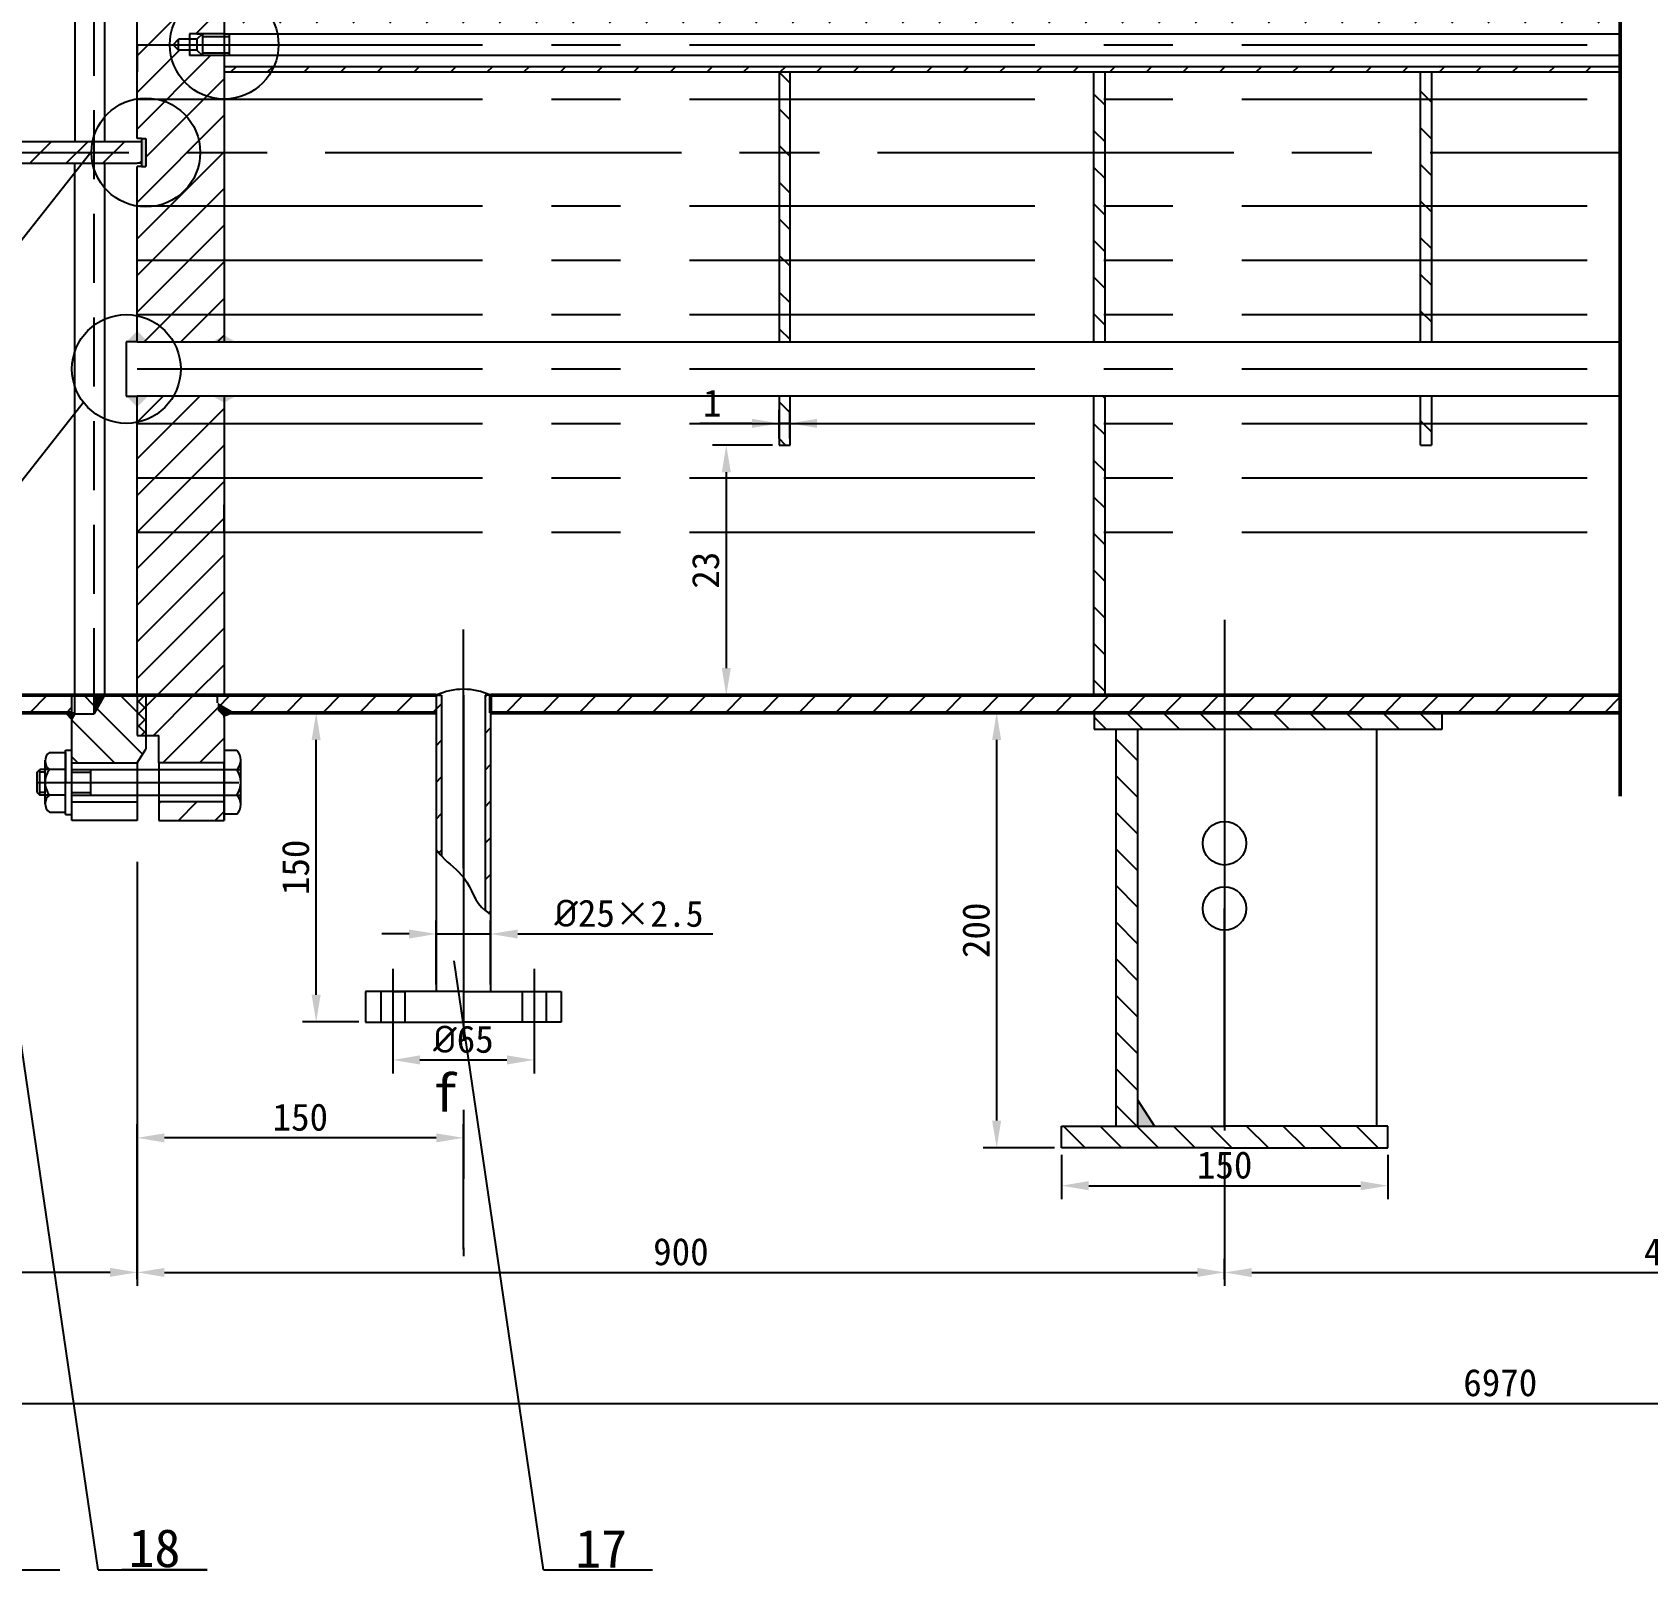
# Model space of a CAD drawing. Header units: millimetres. Extents: x -1950 to -231, y 2736 to 6518.
# Drawn here: x -895.5 to -746.9, y 3049.8 to 3191.1 of the extents above; entities that cross this region are included whole.
import ezdxf

# ---------------------------------------------------------------- set-up
doc = ezdxf.new("R2010")
doc.units = ezdxf.units.MM
doc.linetypes.add('CENTER', pattern=[50.8, 31.75, -6.35, 6.35, -6.35])
doc.linetypes.add('DASHED2', pattern=[9.525, 6.35, -3.175])
for name, color, linetype, lineweight in [('xuxian', 7, 'DASHED2', 25), ('图层1', 7, 'Continuous', 30), ('点画线', 7, 'CENTER', 25), ('粗实线', 7, 'Continuous', 50), ('细实线', 7, 'Continuous', 25)]:
    doc.layers.add(name, color=color, linetype=linetype, lineweight=lineweight)
doc.styles.get("Standard").update_dxf_attribs({"font": ''})
doc.styles.get('Standard').set_extended_font_data('SimSun')
doc.dimstyles.new('ISO-25', dxfattribs={"dimtxt": 2.5, "dimasz": 2.5, "dimexe": 1.25, "dimexo": 0.625, "dimtad": 1, "dimtxsty": 'Standard', "dimcen": 2.5, "dimadec": 0, "dimazin": 0, "dimtfac": 1, "dimtmove": 0, "dimatfit": 3, "dimfxl": 0, "dimarcsym": 0})

# ---------------------------------------------------------------- blocks, each defined once
blk = doc.blocks.new('*D16')
at = {"layer": 'Defpoints', "color": 0, "transparency": 16777216}
for p in [(-969.78, 3130.09), (-885.81, 3115.52), (-969.78, 3077.14)]:
    blk.add_point(p, dxfattribs=at)
at = {"layer": '细实线', "color": 0, "lineweight": -2, "transparency": 16777216}
for p, q in [((-969.78, 3129.47), (-969.78, 3075.89)), ((-885.81, 3114.89), (-885.81, 3075.89)), ((-888.31, 3077.14), (-967.28, 3077.14))]:
    blk.add_line(p, q, dxfattribs=at)
at = {"layer": '细实线', "color": 0, "transparency": 16777216}
for points in [[(-967.28, 3077.56), (-967.28, 3076.73), (-969.78, 3077.14)], [(-888.31, 3077.56), (-888.31, 3076.73), (-885.81, 3077.14)]]:
    blk.add_solid(points, dxfattribs=at)
at = {"layer": '细实线', "color": 0, "transparency": 16777216, "insert": (-927.79, 3079.03), "char_height": 2.5, "attachment_point": 5}
blk.add_mtext('{\\fFangSong|b0|i0|c134|p49;420}', dxfattribs=at)
blk = doc.blocks.new('*D17')
at = {"layer": 'Defpoints', "color": 0, "transparency": 16777216}
for p in [(-869.35, 3128.59), (-858.31, 3128.59), (-864.81, 3100.16)]:
    blk.add_point(p, dxfattribs=at)
at = {"layer": '细实线', "color": 0, "lineweight": -2, "transparency": 16777216}
for p, q in [((-858.94, 3128.59), (-870.6, 3128.59)), ((-869.35, 3102.66), (-869.35, 3126.09)), ((-865.44, 3100.16), (-870.6, 3100.16))]:
    blk.add_line(p, q, dxfattribs=at)
at = {"layer": '细实线', "color": 0, "transparency": 16777216}
for points in [[(-869.77, 3126.09), (-868.94, 3126.09), (-869.35, 3128.59)], [(-869.77, 3102.66), (-868.94, 3102.66), (-869.35, 3100.16)]]:
    blk.add_solid(points, dxfattribs=at)
at = {"layer": '细实线', "color": 0, "transparency": 16777216, "insert": (-871.24, 3114.37), "char_height": 2.5, "attachment_point": 5, "rotation": 90}
blk.add_mtext('{\\fFangSong|b0|i0|c134|p49;150}', dxfattribs=at)
blk = doc.blocks.new('*D18')
at = {"layer": 'Defpoints', "color": 0, "transparency": 16777216}
for p in [(-885.81, 3089.51), (-855.81, 3078.65), (-885.81, 3076.73)]:
    blk.add_point(p, dxfattribs=at)
at = {"layer": '细实线', "color": 0, "lineweight": -2, "transparency": 16777216}
for p, q in [((-885.81, 3077.35), (-885.81, 3090.76)), ((-855.81, 3079.27), (-855.81, 3090.76)), ((-858.31, 3089.51), (-883.31, 3089.51))]:
    blk.add_line(p, q, dxfattribs=at)
at = {"layer": '细实线', "color": 0, "transparency": 16777216}
for points in [[(-883.31, 3089.92), (-883.31, 3089.09), (-885.81, 3089.51)], [(-858.31, 3089.92), (-858.31, 3089.09), (-855.81, 3089.51)]]:
    blk.add_solid(points, dxfattribs=at)
at = {"layer": '细实线', "color": 0, "transparency": 16777216, "insert": (-870.81, 3091.4), "char_height": 2.5, "attachment_point": 5}
blk.add_mtext('{\\fFangSong|b0|i0|c134|p49;150}', dxfattribs=at)
blk = doc.blocks.new('*D19')
at = {"layer": 'Defpoints', "color": 0, "transparency": 16777216}
for p in [(-853.31, 3108.25), (-858.31, 3102.99), (-853.31, 3102.99)]:
    blk.add_point(p, dxfattribs=at)
at = {"layer": '细实线', "color": 0, "lineweight": -2, "transparency": 16777216}
for p, q in [((-858.31, 3103.61), (-858.31, 3109.5)), ((-853.31, 3103.61), (-853.31, 3109.5)), ((-860.81, 3108.25), (-863.31, 3108.25)), ((-858.31, 3108.25), (-853.31, 3108.25)), ((-850.81, 3108.25), (-832.88, 3108.25))]:
    blk.add_line(p, q, dxfattribs=at)
at = {"layer": '细实线', "color": 0, "transparency": 16777216}
for points in [[(-860.81, 3108.66), (-860.81, 3107.83), (-858.31, 3108.25)], [(-850.81, 3108.66), (-850.81, 3107.83), (-853.31, 3108.25)]]:
    blk.add_solid(points, dxfattribs=at)
at = {"layer": '细实线', "color": 0, "transparency": 16777216, "insert": (-840.59, 3110.14), "char_height": 2.5, "attachment_point": 5}
blk.add_mtext('{\\fISOCPEUR|b0|i0|c0|p34;%%C\\f@FangSong|b0|i0|c134|p49;25\\H0.95833x;×\\f@FangSong|b0|i0|c0|p49;2.5}', dxfattribs=at)
blk = doc.blocks.new('*D20')
at = {"layer": 'Defpoints', "color": 0, "transparency": 16777216}
for p in [(-862.31, 3100.16), (-849.31, 3100.16), (-849.31, 3096.67)]:
    blk.add_point(p, dxfattribs=at)
at = {"layer": '细实线', "color": 0, "lineweight": -2, "transparency": 16777216}
for p, q in [((-862.31, 3099.53), (-862.31, 3095.42)), ((-849.31, 3099.53), (-849.31, 3095.42)), ((-859.81, 3096.67), (-851.81, 3096.67))]:
    blk.add_line(p, q, dxfattribs=at)
at = {"layer": '细实线', "color": 0, "transparency": 16777216}
for points in [[(-859.81, 3097.09), (-859.81, 3096.25), (-862.31, 3096.67)], [(-851.81, 3097.09), (-851.81, 3096.25), (-849.31, 3096.67)]]:
    blk.add_solid(points, dxfattribs=at)
at = {"layer": '细实线', "color": 0, "transparency": 16777216, "insert": (-855.81, 3098.56), "char_height": 2.5, "attachment_point": 5}
blk.add_mtext('{\\fISOCPEUR|b0|i0|c0|p34;%%C\\f@FangSong|b0|i0|c134|p49;65}', dxfattribs=at)
blk = doc.blocks.new('*D21')
at = {"layer": 'Defpoints', "color": 0, "transparency": 16777216}
for p in [(-785.81, 3088.59), (-785.81, 3077.14), (-885.81, 3075.89)]:
    blk.add_point(p, dxfattribs=at)
at = {"layer": '细实线', "color": 0, "lineweight": -2, "transparency": 16777216}
for p, q in [((-785.81, 3087.96), (-785.81, 3075.89)), ((-885.81, 3076.52), (-885.81, 3078.39)), ((-883.31, 3077.14), (-788.31, 3077.14))]:
    blk.add_line(p, q, dxfattribs=at)
at = {"layer": '细实线', "color": 0, "transparency": 16777216}
for points in [[(-883.31, 3077.55), (-883.31, 3076.72), (-885.81, 3077.14)], [(-788.31, 3077.55), (-788.31, 3076.72), (-785.81, 3077.14)]]:
    blk.add_solid(points, dxfattribs=at)
at = {"layer": '细实线', "color": 0, "transparency": 16777216, "insert": (-835.81, 3079.03), "char_height": 2.5, "attachment_point": 5}
blk.add_mtext('{\\fFangSong|b0|i0|c134|p49;900}', dxfattribs=at)
blk = doc.blocks.new('*D22')
at = {"layer": 'Defpoints', "color": 0, "transparency": 16777216}
for p in [(-806.77, 3128.59), (-797.81, 3128.59), (-800.81, 3088.59)]:
    blk.add_point(p, dxfattribs=at)
at = {"layer": '细实线', "color": 0, "lineweight": -2, "transparency": 16777216}
for p, q in [((-798.44, 3128.59), (-808.02, 3128.59)), ((-806.77, 3091.09), (-806.77, 3126.09)), ((-801.44, 3088.59), (-808.02, 3088.59))]:
    blk.add_line(p, q, dxfattribs=at)
at = {"layer": '细实线', "color": 0, "transparency": 16777216}
for points in [[(-807.19, 3126.09), (-806.36, 3126.09), (-806.77, 3128.59)], [(-807.19, 3091.09), (-806.36, 3091.09), (-806.77, 3088.59)]]:
    blk.add_solid(points, dxfattribs=at)
at = {"layer": '细实线', "color": 0, "transparency": 16777216, "insert": (-808.66, 3108.59), "char_height": 2.5, "attachment_point": 5, "rotation": 90}
blk.add_mtext('{\\fFangSong|b0|i0|c134|p49;200}', dxfattribs=at)
blk = doc.blocks.new('*D23')
at = {"layer": 'Defpoints', "color": 0, "transparency": 16777216}
for p in [(-800.81, 3088.59), (-770.81, 3088.59), (-770.81, 3085.11)]:
    blk.add_point(p, dxfattribs=at)
at = {"layer": '细实线', "color": 0, "lineweight": -2, "transparency": 16777216}
for p, q in [((-800.81, 3087.96), (-800.81, 3083.86)), ((-770.81, 3087.96), (-770.81, 3083.86)), ((-798.31, 3085.11), (-773.31, 3085.11))]:
    blk.add_line(p, q, dxfattribs=at)
at = {"layer": '细实线', "color": 0, "transparency": 16777216}
for points in [[(-798.31, 3085.53), (-798.31, 3084.69), (-800.81, 3085.11)], [(-773.31, 3085.53), (-773.31, 3084.69), (-770.81, 3085.11)]]:
    blk.add_solid(points, dxfattribs=at)
at = {"layer": '细实线', "color": 0, "transparency": 16777216, "insert": (-785.81, 3087), "char_height": 2.5, "attachment_point": 5}
blk.add_mtext('{\\fFangSong|b0|i0|c134|p49;150}', dxfattribs=at)
blk = doc.blocks.new('*D24')
at = {"layer": 'Defpoints', "color": 0, "transparency": 16777216}
for p in [(-701.89, 3078.82), (-701.89, 3077.13), (-785.81, 3075.89)]:
    blk.add_point(p, dxfattribs=at)
at = {"layer": '细实线', "color": 0, "lineweight": -2, "transparency": 16777216}
for p, q in [((-785.81, 3076.51), (-785.81, 3078.38)), ((-701.89, 3078.2), (-701.89, 3075.88)), ((-783.31, 3077.13), (-704.39, 3077.13))]:
    blk.add_line(p, q, dxfattribs=at)
at = {"layer": '细实线', "color": 0, "transparency": 16777216}
for points in [[(-783.31, 3077.54), (-783.31, 3076.71), (-785.81, 3077.13)], [(-704.39, 3077.54), (-704.39, 3076.71), (-701.89, 3077.13)]]:
    blk.add_solid(points, dxfattribs=at)
at = {"layer": '细实线', "color": 0, "transparency": 16777216, "insert": (-743.85, 3079.01), "char_height": 2.5, "attachment_point": 5}
blk.add_mtext('{\\fFangSong|b0|i0|c134|p49;4200}', dxfattribs=at)
blk = doc.blocks.new('*D57')
at = {"layer": 'Defpoints', "color": 0, "transparency": 16777216}
for p in [(-1000, 3180.09), (-520.92, 3180.09), (-520.92, 3065.1)]:
    blk.add_point(p, dxfattribs=at)
at = {"layer": '细实线', "color": 0, "lineweight": -2, "transparency": 16777216}
for p, q in [((-1000, 3179.47), (-1000, 3063.85)), ((-520.92, 3179.47), (-520.92, 3063.85)), ((-997.5, 3065.1), (-523.42, 3065.1))]:
    blk.add_line(p, q, dxfattribs=at)
at = {"layer": '细实线', "color": 0, "transparency": 16777216}
for points in [[(-997.5, 3065.52), (-997.5, 3064.69), (-1000, 3065.1)], [(-523.42, 3065.52), (-523.42, 3064.69), (-520.92, 3065.1)]]:
    blk.add_solid(points, dxfattribs=at)
at = {"layer": '细实线', "color": 0, "transparency": 16777216, "insert": (-760.46, 3066.99), "char_height": 2.5, "attachment_point": 5}
blk.add_mtext('{\\fFangSong|b0|i0|c134|p49;6970}', dxfattribs=at)
blk = doc.blocks.new('*D75')
at = {"layer": 'Defpoints', "color": 0, "transparency": 16777216}
for p in [(-826.78, 3155.19), (-826.78, 3153.19), (-825.78, 3153.19)]:
    blk.add_point(p, dxfattribs=at)
at = {"layer": '细实线', "color": 0, "lineweight": -2, "transparency": 16777216}
for p, q in [((-826.78, 3153.81), (-826.78, 3156.44)), ((-825.78, 3153.81), (-825.78, 3156.44)), ((-829.28, 3155.19), (-834.07, 3155.19)), ((-825.78, 3155.19), (-826.78, 3155.19)), ((-823.28, 3155.19), (-820.78, 3155.19))]:
    blk.add_line(p, q, dxfattribs=at)
at = {"layer": '细实线', "color": 0, "transparency": 16777216}
for points in [[(-829.28, 3155.61), (-829.28, 3154.77), (-826.78, 3155.19)], [(-823.28, 3155.61), (-823.28, 3154.77), (-825.78, 3155.19)]]:
    blk.add_solid(points, dxfattribs=at)
at = {"layer": '细实线', "color": 0, "transparency": 16777216, "insert": (-832.92, 3157.06), "char_height": 2.5, "attachment_point": 5}
blk.add_mtext('{\\fFangSong|b0|i0|c134|p49;1}', dxfattribs=at)
blk = doc.blocks.new('*D76')
at = {"layer": 'Defpoints', "color": 0, "transparency": 16777216}
for p in [(-826.78, 3153.19), (-853.56, 3130.19), (-831.64, 3130.19)]:
    blk.add_point(p, dxfattribs=at)
at = {"layer": '细实线', "color": 0, "lineweight": -2, "transparency": 16777216}
for p, q in [((-827.4, 3153.19), (-832.89, 3153.19)), ((-831.64, 3150.69), (-831.64, 3132.69)), ((-852.94, 3130.19), (-830.39, 3130.19))]:
    blk.add_line(p, q, dxfattribs=at)
at = {"layer": '细实线', "color": 0, "transparency": 16777216}
for points in [[(-832.05, 3150.69), (-831.22, 3150.69), (-831.64, 3153.19)], [(-832.05, 3132.69), (-831.22, 3132.69), (-831.64, 3130.19)]]:
    blk.add_solid(points, dxfattribs=at)
at = {"layer": '细实线', "color": 0, "transparency": 16777216, "insert": (-833.53, 3141.69), "char_height": 2.5, "attachment_point": 5, "rotation": 90}
blk.add_mtext('{\\fFangSong|b0|i0|c134|p49;23}', dxfattribs=at)

msp = doc.modelspace()

# ---------------------------------------------------------------- hatches: boundary and pattern name
at = {"layer": '细实线'}
h = msp.add_hatch(dxfattribs=at)
h.set_pattern_fill('ANSI31', color=256, scale=0.75, angle=90)
h.paths.add_polyline_path([(-766.786, 3230), (-767.786, 3230), (-767.786, 3215), (-766.786, 3215)])
h.paths.add_polyline_path([(-766.786, 3215), (-767.786, 3215), (-767.786, 3210), (-766.786, 3210)])
h.paths.add_polyline_path([(-766.786, 3210), (-767.786, 3210), (-767.786, 3205), (-766.786, 3205)])
h.paths.add_polyline_path([(-766.786, 3205), (-767.786, 3205), (-767.786, 3200), (-766.786, 3200)])
h.paths.add_polyline_path([(-766.786, 3200), (-767.786, 3200), (-767.786, 3195), (-766.786, 3195)])
h.paths.add_polyline_path([(-766.786, 3195), (-767.786, 3195), (-767.786, 3192.5), (-766.786, 3192.5)])
h.paths.add_polyline_path([(-766.786, 3187.5), (-767.786, 3187.5), (-767.786, 3185), (-766.786, 3185)])
h.paths.add_polyline_path([(-766.786, 3185), (-767.786, 3185), (-767.786, 3180.094), (-766.786, 3180.094)])
h.paths.add_polyline_path([(-766.786, 3180.094), (-767.786, 3180.094), (-767.786, 3175.188), (-766.786, 3175.188)])
h.paths.add_polyline_path([(-766.786, 3175.188), (-767.786, 3175.188), (-767.786, 3170.188), (-766.786, 3170.188)])
h.paths.add_polyline_path([(-766.786, 3170.188), (-767.786, 3170.188), (-767.786, 3165.188), (-766.786, 3165.188)])
h.paths.add_polyline_path([(-766.786, 3165.188), (-767.786, 3165.188), (-767.786, 3162.688), (-766.786, 3162.688)])
h.paths.add_polyline_path([(-766.786, 3157.688), (-767.786, 3157.688), (-767.786, 3155.188), (-766.786, 3155.188)])
h = msp.add_hatch(dxfattribs=at)
h.set_pattern_fill('ANSI31', color=256, scale=0.75)
h.paths.add_polyline_path([(-877.813, 3218.963, -0.1406161), (-885.813, 3216.854), (-885.813, 3215), (-877.813, 3215)])
h.paths.add_polyline_path([(-877.813, 3215), (-885.813, 3215), (-885.813, 3210), (-877.813, 3210)])
h.paths.add_polyline_path([(-877.813, 3210), (-885.813, 3210), (-885.813, 3205), (-877.813, 3205)])
h.paths.add_polyline_path([(-877.813, 3205), (-885.813, 3205), (-885.813, 3200), (-877.813, 3200)])
h.paths.add_polyline_path([(-877.813, 3200), (-885.813, 3200), (-885.813, 3195.054), (-885.77, 3195), (-877.813, 3195)])
h.paths.add_polyline_path([(-877.813, 3195), (-885.813, 3195), (-885.813, 3190), (-882.813, 3190, -0.4142136)])
h.paths.add_polyline_path([(-877.813, 3195, 0.4142136), (-882.813, 3190), (-882.51, 3190), (-882.013, 3190.497), (-880.994, 3190.497), (-880.994, 3191), (-880.313, 3191), (-879.81, 3191), (-877.813, 3191)], flags=17)
h.paths.add_polyline_path([(-882.813, 3190), (-885.813, 3190), (-885.813, 3187.5), (-885.813, 3185.03, -0.0890045), (-884.047, 3185), (-877.813, 3185, -0.4142136)])
h.paths.add_polyline_path([(-877.813, 3189), (-880.994, 3189), (-880.994, 3189.497), (-882.013, 3189.497), (-882.516, 3190), (-882.813, 3190, 0.4142136), (-877.813, 3185)], flags=17)
h.paths.add_polyline_path([(-877.813, 3185), (-884.047, 3185, -0.3025141), (-880.114, 3181.094), (-877.813, 3181.094)])
h.paths.add_polyline_path([(-884.047, 3185), (-885.813, 3185), (-885.813, 3181.374), (-885.413, 3181.374), (-885.013, 3181.374), (-885.013, 3181.094), (-880.114, 3181.094, 0.3025141)])
h.paths.add_polyline_path([(-880.013, 3180.094), (-885.013, 3180.094), (-885.013, 3179.094), (-885.013, 3178.814), (-885.413, 3178.814), (-885.813, 3178.814), (-885.813, 3175.159, 0.4621014)])
h.paths.add_polyline_path([(-877.813, 3180.094), (-880.013, 3180.094, -0.358358), (-884.047, 3175.188), (-877.813, 3175.188)])
h.paths.add_polyline_path([(-880.114, 3181.094), (-885.013, 3181.094), (-885.013, 3180.094), (-880.013, 3180.094, 0.050382)])
h.paths.add_polyline_path([(-877.813, 3181.094), (-880.114, 3181.094, -0.050382), (-880.013, 3180.094), (-877.813, 3180.094)])
h.paths.add_polyline_path([(-877.813, 3175.188), (-884.047, 3175.188, -0.0890045), (-885.813, 3175.159), (-885.813, 3170.188), (-877.813, 3170.188)])
h.paths.add_polyline_path([(-877.813, 3170.188), (-885.813, 3170.188), (-885.813, 3165.188), (-877.813, 3165.188)])
h.paths.add_polyline_path([(-877.813, 3165.188), (-885.813, 3165.188), (-885.813, 3165.087, -0.2146692), (-882.483, 3162.688), (-877.813, 3162.688)])
h.paths.add_polyline_path([(-885.813, 3165.087), (-885.813, 3162.688), (-882.483, 3162.688, 0.2146692)], flags=17)
h.paths.add_polyline_path([(-877.813, 3157.688), (-882.483, 3157.688, -0.2146692), (-885.813, 3155.289), (-885.813, 3155.188), (-877.813, 3155.188)])
h.paths.add_polyline_path([(-882.483, 3157.688), (-885.813, 3157.688), (-885.813, 3155.289, 0.2146692)], flags=17)
h.paths.add_polyline_path([(-877.813, 3155.188), (-885.813, 3155.188), (-885.813, 3150.188), (-877.813, 3150.188)])
h.paths.add_polyline_path([(-877.813, 3150.188), (-885.813, 3150.188), (-885.813, 3145.188), (-877.813, 3145.188), (-877.813, 3147.688)])
h.paths.add_polyline_path([(-877.813, 3145.188), (-885.813, 3145.188), (-885.813, 3130.188), (-885.013, 3130.188), (-877.813, 3130.188)])
h = msp.add_hatch(dxfattribs=at)
h.set_pattern_fill('ANSI31', color=256, scale=0.75, angle=90)
h.paths.add_polyline_path([(-796.832, 3205), (-797.832, 3205), (-797.832, 3200), (-796.832, 3200)])
h.paths.add_polyline_path([(-796.832, 3200), (-797.832, 3200), (-797.832, 3195), (-796.832, 3195)])
h.paths.add_polyline_path([(-796.832, 3195), (-797.832, 3195), (-797.832, 3192.5), (-796.832, 3192.5)])
h.paths.add_polyline_path([(-796.832, 3187.5), (-797.832, 3187.5), (-797.832, 3185), (-796.832, 3185)])
h.paths.add_polyline_path([(-796.832, 3185), (-797.832, 3185), (-797.832, 3180.094), (-796.832, 3180.094)])
h.paths.add_polyline_path([(-796.832, 3180.094), (-797.832, 3180.094), (-797.832, 3175.188), (-796.832, 3175.188)])
h.paths.add_polyline_path([(-796.832, 3175.188), (-797.832, 3175.188), (-797.832, 3170.188), (-796.832, 3170.188)])
h.paths.add_polyline_path([(-796.832, 3170.188), (-797.832, 3170.188), (-797.832, 3165.188), (-796.832, 3165.188)])
h.paths.add_polyline_path([(-796.832, 3165.188), (-797.832, 3165.188), (-797.832, 3162.688), (-796.832, 3162.688)])
h.paths.add_polyline_path([(-796.832, 3207), (-797.832, 3207), (-797.832, 3205), (-796.832, 3205)])
h.paths.add_polyline_path([(-766.786, 3157.688), (-767.786, 3157.688), (-767.786, 3155.188), (-766.786, 3155.188)])
h.paths.add_polyline_path([(-766.786, 3155.188), (-767.786, 3155.188), (-767.786, 3153.188), (-766.786, 3153.188)])
h = msp.add_hatch(dxfattribs=at)
h.set_pattern_fill('ANSI31', color=256, scale=0.75)
h.paths.add_polyline_path([(-873.483, 3192.5), (-877.813, 3192.5), (-877.813, 3192), (-873.23, 3192, 0.0280278)])
h.paths.add_polyline_path([(-749.426, 3192.5), (-873.483, 3192.5, -0.0280278), (-873.23, 3192), (-749.426, 3192)])
h.paths.add_polyline_path([(-873.23, 3188), (-877.813, 3188), (-877.813, 3187.5), (-873.483, 3187.5, 0.0280278)])
h.paths.add_polyline_path([(-749.426, 3188), (-873.23, 3188, -0.0280278), (-873.483, 3187.5), (-749.426, 3187.5)])
h.paths.add_polyline_path([(-718.389, 3192.5), (-744.429, 3192.5), (-744.429, 3192), (-717.991, 3192, 0.0441744)])
h.paths.add_polyline_path([(-717.991, 3188), (-744.429, 3188), (-744.429, 3187.5), (-718.389, 3187.5, 0.0441744)])
h = msp.add_hatch(dxfattribs=at)
h.set_pattern_fill('ANSI31', color=256, scale=0.75, angle=90)
h.paths.add_polyline_path([(-826.775, 3187.5), (-826.775, 3185), (-825.775, 3185), (-825.775, 3187.5)])
h = msp.add_hatch(dxfattribs=at)
h.set_pattern_fill('ANSI31', color=256, scale=0.75, angle=90)
h.paths.add_polyline_path([(-825.775, 3185), (-826.775, 3185), (-826.775, 3180.094), (-825.775, 3180.094)])
h.paths.add_polyline_path([(-825.775, 3180.094), (-826.775, 3180.094), (-826.775, 3175.188), (-825.775, 3175.188)])
h.paths.add_polyline_path([(-825.775, 3175.188), (-826.775, 3175.188), (-826.775, 3170.188), (-825.775, 3170.188)])
h.paths.add_polyline_path([(-825.775, 3170.188), (-826.775, 3170.188), (-826.775, 3165.188), (-825.775, 3165.188)])
h.paths.add_polyline_path([(-825.775, 3165.188), (-826.775, 3165.188), (-826.775, 3162.688), (-825.775, 3162.688)])
h.paths.add_polyline_path([(-825.775, 3157.688), (-826.775, 3157.688), (-826.775, 3155.188), (-825.775, 3155.188)])
h.paths.add_polyline_path([(-825.775, 3155.188), (-826.775, 3155.188), (-826.775, 3153.188), (-825.775, 3153.188)])
h = msp.add_hatch(dxfattribs=at)
h.set_pattern_fill('ANSI31', color=256, scale=0.75)
h.paths.add_polyline_path([(-889.912, 3181.094), (-974.776, 3181.094), (-974.776, 3180.094), (-890.013, 3180.094, -0.050382)])
h.paths.add_polyline_path([(-890.07, 3180.094), (-974.776, 3180.094), (-974.776, 3179.094), (-890.862, 3179.094)])
h.paths.add_polyline_path([(-885.413, 3181.094), (-885.813, 3181.094), (-889.813, 3181.094), (-889.813, 3180.094), (-885.413, 3180.094)])
h.paths.add_polyline_path([(-885.413, 3180.094), (-889.813, 3180.094), (-889.813, 3179.094), (-885.813, 3179.094), (-885.413, 3179.094)])
h = msp.add_hatch(color=256, dxfattribs=at)
h.dxf.hatch_style = 1
h.paths.add_polyline_path([(-885.013, 3181.094), (-885.013, 3181.374), (-885.413, 3181.374), (-885.413, 3180.094), (-885.013, 3180.094)])
h.paths.add_polyline_path([(-885.013, 3180.094), (-885.413, 3180.094), (-885.413, 3179.094), (-885.413, 3178.814), (-885.013, 3178.814), (-885.013, 3179.094)])
h = msp.add_hatch(color=256, dxfattribs=at)
h.dxf.hatch_style = 1
h.paths.add_polyline_path([(-885.813, 3163.688), (-886.813, 3162.688), (-884.813, 3162.688)])
h = msp.add_hatch(color=256, dxfattribs=at)
h.dxf.hatch_style = 1
h.paths.add_polyline_path([(-877.823, 3163.291), (-878.823, 3162.713), (-877.823, 3162.713), (-876.796, 3162.713)])
h = msp.add_hatch(color=256, dxfattribs=at)
h.dxf.hatch_style = 1
h.paths.add_polyline_path([(-885.813, 3156.688), (-886.813, 3157.688), (-884.813, 3157.688)])
h = msp.add_hatch(color=256, dxfattribs=at)
h.dxf.hatch_style = 1
h.paths.add_polyline_path([(-877.823, 3157.086), (-878.823, 3157.663), (-877.823, 3157.663), (-876.796, 3157.663)])
h = msp.add_hatch(dxfattribs=at)
h.set_pattern_fill('ANSI31', color=256, scale=0.75, angle=90)
h.paths.add_polyline_path([(-796.832, 3145.188), (-797.832, 3145.188), (-797.832, 3130.188), (-796.832, 3130.188)])
h.paths.add_polyline_path([(-796.832, 3150.188), (-797.832, 3150.188), (-797.832, 3145.188), (-796.832, 3145.188)])
h.paths.add_polyline_path([(-796.832, 3155.188), (-797.832, 3155.188), (-797.832, 3150.188), (-796.832, 3150.188)])
h.paths.add_polyline_path([(-796.832, 3157.688), (-797.832, 3157.688), (-797.832, 3155.188), (-796.832, 3155.188)])
h = msp.add_hatch(dxfattribs=at)
h.set_pattern_fill('ANSI31', color=256, scale=0.75, angle=90)
h.paths.add_polyline_path([(-766.786, 3157.688), (-767.786, 3157.688), (-767.786, 3155.188), (-766.786, 3155.188)])
h = msp.add_hatch(dxfattribs=at)
h.set_pattern_fill('ANSI31', color=256, scale=0.75)
h.paths.add_polyline_path([(-913.913, 3130.188), (-913.913, 3128.588), (-891.813, 3128.588), (-891.813, 3130.188)])
h = msp.add_hatch(dxfattribs=at)
h.set_pattern_fill('ANSI31', color=256, scale=0.75, angle=90)
h.paths.add_polyline_path([(-885.813, 3130.188), (-888.813, 3130.188), (-889.813, 3128.442), (-891.534, 3128.442), (-891.813, 3127.98), (-891.813, 3123.988), (-885.813, 3123.988), (-885.013, 3125.238), (-885.013, 3126.488), (-885.813, 3126.488)])
h = msp.add_hatch(dxfattribs=at)
h.set_pattern_fill('ANSI31', color=256, scale=0.75, angle=90)
h.paths.add_polyline_path([(-889.813, 3130.188), (-891.534, 3130.188), (-891.534, 3128.585), (-891.534, 3128.442), (-889.813, 3128.442)])
h = msp.add_hatch(color=256, dxfattribs=at)
h.dxf.hatch_style = 1
h.paths.add_polyline_path([(-888.813, 3130.188), (-889.813, 3130.188), (-889.813, 3128.442)])
h = msp.add_hatch(dxfattribs=at)
h.set_pattern_fill('ANSI37', color=256, scale=0.25)
h.paths.add_polyline_path([(-885.013, 3130.188), (-885.813, 3130.188), (-885.813, 3126.488), (-885.013, 3126.488)])
h = msp.add_hatch(dxfattribs=at)
h.set_pattern_fill('ANSI31', color=256, scale=0.75)
h.paths.add_polyline_path([(-878.417, 3129.508), (-878.417, 3130.188), (-885.013, 3130.188), (-885.013, 3126.488), (-883.813, 3126.488), (-883.813, 3123.988), (-877.813, 3123.988), (-877.813, 3128.144), (-878.417, 3128.588)])
h.paths.add_polyline_path([(-877.813, 3120.388), (-883.813, 3120.388), (-883.813, 3118.688), (-877.813, 3118.688)])
h = msp.add_hatch(dxfattribs=at)
h.set_pattern_fill('ANSI31', color=256, scale=0.75)
h.paths.add_polyline_path([(-858.313, 3130.188), (-877.813, 3130.188), (-878.417, 3130.188), (-878.417, 3129.508), (-878.417, 3128.588), (-877.813, 3128.144), (-877.813, 3128.588), (-858.313, 3128.588)])
h = msp.add_hatch(dxfattribs=at)
h.set_pattern_fill('ANSI31', color=256, scale=0.75)
edge = h.paths.add_edge_path()
edge.add_line((-857.813, 3130.188), (-858.313, 3130.188))
edge.add_line((-858.313, 3130.188), (-858.313, 3125.416))
edge.add_line((-858.313, 3125.416), (-858.313, 3116.02))
edge.add_spline(control_points=[(-858.313, 3116.02), (-858.223, 3115.902), (-858.132, 3115.785), (-858.039, 3115.671)], knot_values=[0.0520587, 0.0520587, 0.0520587, 0.0520587, 0.4952873, 0.4952873, 0.4952873, 0.4952873], degree=3, periodic=0)
edge.add_spline(control_points=[(-858.039, 3115.671), (-857.966, 3115.58), (-857.891, 3115.492), (-857.813, 3115.406)], knot_values=[0.4952873, 0.4952873, 0.4952873, 0.4952873, 0.8436957, 0.8436957, 0.8436957, 0.8436957], degree=3, periodic=0)
edge.add_line((-857.813, 3115.406), (-857.813, 3130.188))
edge = h.paths.add_edge_path()
edge.add_line((-853.313, 3130.188), (-853.813, 3130.188))
edge.add_line((-853.813, 3130.188), (-853.813, 3110.413))
edge.add_spline(control_points=[(-853.813, 3110.413), (-853.802, 3110.405), (-853.791, 3110.397), (-853.781, 3110.389)], knot_values=[7.2804994, 7.2804994, 7.2804994, 7.2804994, 7.3218641, 7.3218641, 7.3218641, 7.3218641], degree=3, periodic=0)
edge.add_spline(control_points=[(-853.781, 3110.389), (-853.71, 3110.336), (-853.636, 3110.286), (-853.56, 3110.237)], knot_values=[7.3218641, 7.3218641, 7.3218641, 7.3218641, 7.5900254, 7.5900254, 7.5900254, 7.5900254], degree=3, periodic=0)
edge.add_spline(control_points=[(-853.56, 3110.237), (-853.485, 3110.189), (-853.409, 3110.142), (-853.332, 3110.096)], knot_values=[7.5900254, 7.5900254, 7.5900254, 7.5900254, 7.8566103, 7.8566103, 7.8566103, 7.8566103], degree=3, periodic=0)
edge.add_spline(control_points=[(-853.332, 3110.096), (-853.329, 3110.094), (-853.326, 3110.092), (-853.323, 3110.09)], knot_values=[7.8566103, 7.8566103, 7.8566103, 7.8566103, 7.8676435, 7.8676435, 7.8676435, 7.8676435], degree=3, periodic=0)
edge.add_line((-853.313, 3110.084), (-853.313, 3130.188))
h = msp.add_hatch(dxfattribs=at)
h.set_pattern_fill('ANSI31', color=256, scale=0.75)
h.paths.add_polyline_path([(-785.813, 3130.188), (-853.313, 3130.188), (-853.313, 3128.588), (-785.813, 3128.588)])
h.paths.add_polyline_path([(-749.426, 3130.188), (-785.813, 3130.188), (-785.813, 3128.588), (-749.426, 3128.588)])
h.paths.add_polyline_path([(-701.893, 3130.188), (-744.429, 3130.188), (-744.429, 3128.588), (-701.893, 3128.588)])
h.paths.add_polyline_path([(-655.163, 3130.188), (-701.893, 3130.188), (-701.893, 3128.588), (-655.163, 3128.588)])
h = msp.add_hatch(color=256, dxfattribs=at)
h.dxf.hatch_style = 1
h.paths.add_polyline_path([(-891.534, 3128.442), (-891.534, 3128.585), (-891.813, 3128.588), (-892.406, 3128.588), (-891.814, 3127.979)])
h = msp.add_hatch(color=256, dxfattribs=at)
h.dxf.hatch_style = 1
h.paths.add_polyline_path([(-876.813, 3128.592), (-877.813, 3128.192), (-878.413, 3128.792), (-878.413, 3129.516)])
h = msp.add_hatch(dxfattribs=at)
h.set_pattern_fill('ANSI31', color=256, scale=0.75, angle=90)
h.paths.add_polyline_path([(-701.893, 3128.588), (-721.893, 3128.588), (-721.893, 3126.961), (-701.893, 3126.961)])
h.paths.add_polyline_path([(-689.893, 3128.588), (-701.893, 3128.588), (-701.893, 3126.961), (-689.893, 3126.961)])
h.paths.add_polyline_path([(-765.813, 3128.588), (-785.813, 3128.588), (-785.813, 3127.088), (-765.813, 3127.088)])
h.paths.add_polyline_path([(-785.813, 3128.588), (-797.813, 3128.588), (-797.813, 3127.088), (-785.813, 3127.088)])
h = msp.add_hatch(dxfattribs=at)
h.set_pattern_fill('ANSI31', color=256, scale=0.75, angle=90)
h.paths.add_polyline_path([(-793.813, 3127.088), (-795.813, 3127.088), (-795.813, 3090.588), (-793.813, 3090.588)])
h.paths.add_polyline_path([(-785.813, 3090.588), (-800.813, 3090.588), (-800.813, 3088.588), (-785.813, 3088.588)])
h.paths.add_polyline_path([(-770.813, 3090.588), (-785.813, 3090.588), (-785.813, 3088.588), (-770.813, 3088.588)])
h.paths.add_polyline_path([(-691.893, 3126.961), (-693.893, 3126.961), (-693.893, 3090.461), (-691.893, 3090.461)])
h.paths.add_polyline_path([(-686.893, 3090.461), (-700.533, 3090.461), (-700.24, 3088.461), (-686.893, 3088.461)])
h.paths.add_polyline_path([(-701.893, 3090.461), (-716.893, 3090.461), (-716.893, 3088.461), (-701.893, 3088.461)])
h = msp.add_hatch(color=256, dxfattribs=at)
h.dxf.hatch_style = 1
h.paths.add_polyline_path([(-793.813, 3093.004), (-793.813, 3090.588), (-792.261, 3090.588)])
h.paths.add_polyline_path([(-693.893, 3092.88), (-695.777, 3090.461), (-693.893, 3090.461)])

# ---------------------------------------------------------------- linework, layer by layer
at = {"layer": 'xuxian'}
for p, q in [((-889.813, 3231.6), (-889.813, 3130.188)), ((-863.413, 3102.956), (-863.413, 3100.156)), ((-862.313, 3102.956), (-861.213, 3102.956)), ((-861.213, 3102.956), (-861.213, 3100.156)), ((-850.413, 3102.956), (-850.413, 3100.156)), ((-848.213, 3102.956), (-848.213, 3100.156))]:
    msp.add_line(p, q, dxfattribs=at)
at = {"layer": '图层1', "color": 0, "linetype": 'ByBlock', "lineweight": -3}
for p, q in [((-890.079, 3180.083), (-903.958, 3162.543)), ((-890.774, 3157.082), (-904.653, 3139.543)), ((-889.391, 3049.81), (-900.867, 3127.961)), ((-848.437, 3049.81), (-856.658, 3105.793))]:
    msp.add_line(p, q, dxfattribs=at)
at = {"layer": '点画线'}
for p, q in [((-885.813, 3190), (-749.426, 3190)), ((-885.813, 3185), (-749.426, 3185)), ((-1020.92, 3180.094), (-749.426, 3180.094)), ((-1019.916, 3180.094), (-749.426, 3180.094)), ((-885.813, 3175.188), (-749.426, 3175.188)), ((-885.813, 3170.188), (-749.426, 3170.188)), ((-885.813, 3165.188), (-749.426, 3165.188)), ((-885.813, 3160.188), (-749.426, 3160.188)), ((-885.813, 3155.188), (-749.426, 3155.188)), ((-885.813, 3150.188), (-749.426, 3150.188)), ((-885.813, 3145.188), (-749.426, 3145.188)), ((-785.813, 3137.134), (-785.813, 3078.95)), ((-855.813, 3130.188), (-855.813, 3078.645)), ((-895.106, 3122.188), (-876.47, 3122.188)), ((-895.106, 3122.188), (-876.47, 3122.188)), ((-862.313, 3105.051), (-862.313, 3097.993)), ((-849.313, 3105.051), (-849.313, 3097.993))]:
    msp.add_line(p, q, dxfattribs=at)
at = {"layer": '粗实线'}
for p, q in [((-749.426, 3239.93), (-749.426, 3120.93)), ((-913.913, 3130.188), (-885.813, 3130.188)), ((-877.813, 3130.188), (-913.913, 3130.188)), ((-877.813, 3130.188), (-858.313, 3130.188)), ((-853.313, 3130.188), (-749.426, 3130.188)), ((-853.313, 3130.188), (-853.313, 3128.588)), ((-913.913, 3128.588), (-891.813, 3128.588)), ((-877.813, 3128.588), (-858.313, 3128.588)), ((-853.313, 3128.588), (-749.426, 3128.588))]:
    msp.add_line(p, q, dxfattribs=at)
at = {"layer": '细实线'}
for p, q in [((-885.813, 3181.375), (-885.813, 3233.7)), ((-891.538, 3231.6), (-891.538, 3181.094)), ((-888.813, 3230), (-888.813, 3181.094)), ((-877.813, 3230), (-877.813, 3162.688)), ((-880.313, 3191), (-880.994, 3191)), ((-880.994, 3190.997), (-880.994, 3188.997)), ((-877.813, 3191), (-880.313, 3191)), ((-880.313, 3191), (-879.81, 3191)), ((-879.81, 3191), (-880.313, 3190.497)), ((-879.81, 3191), (-879.81, 3189)), ((-877.813, 3191), (-749.426, 3191)), ((-877.356, 3191), (-877.356, 3189)), ((-885.813, 3190), (-885.813, 3187.5)), ((-882.513, 3189.997), (-882.013, 3190.497)), ((-882.513, 3189.997), (-882.013, 3189.497)), ((-880.313, 3190.497), (-882.013, 3190.497)), ((-882.013, 3189.497), (-882.013, 3190.497)), ((-880.313, 3189.497), (-882.013, 3189.497)), ((-880.313, 3190.497), (-880.313, 3189.497)), ((-880.313, 3189.497), (-879.81, 3189)), ((-879.81, 3190.749), (-877.813, 3190.749)), ((-877.813, 3190.749), (-877.356, 3190.749)), ((-877.356, 3190.749), (-877.356, 3190.631)), ((-749.426, 3189), (-880.994, 3189)), ((-880.313, 3189), (-880.313, 3188.997)), ((-879.81, 3189.252), (-877.813, 3189.251)), ((-877.813, 3189.251), (-877.356, 3189.251)), ((-877.813, 3188), (-749.374, 3188)), ((-877.813, 3187.5), (-749.426, 3187.5)), ((-826.775, 3187.5), (-826.775, 3162.688)), ((-825.775, 3162.688), (-825.775, 3187.5)), ((-797.832, 3162.688), (-797.832, 3187.5)), ((-796.832, 3187.5), (-796.832, 3162.688)), ((-767.786, 3162.688), (-767.786, 3187.5)), ((-766.786, 3187.5), (-766.786, 3162.688)), ((-998.072, 3181.094), (-885.813, 3181.094)), ((-885.413, 3181.374), (-885.813, 3181.374)), ((-885.813, 3181.094), (-885.413, 3181.094)), ((-885.413, 3181.374), (-885.413, 3179.094)), ((-885.413, 3181.374), (-885.013, 3181.374)), ((-885.013, 3181.374), (-885.013, 3181.094)), ((-885.013, 3181.094), (-885.013, 3179.094)), ((-998.073, 3179.094), (-885.813, 3179.094)), ((-891.534, 3128.585), (-891.534, 3179.094)), ((-888.813, 3179.094), (-888.813, 3130.188)), ((-885.413, 3179.094), (-885.813, 3179.094)), ((-885.413, 3179.094), (-885.413, 3178.814)), ((-885.013, 3179.094), (-885.013, 3178.814)), ((-885.813, 3162.688), (-885.813, 3178.814)), ((-885.413, 3178.814), (-885.813, 3178.814)), ((-885.413, 3178.814), (-885.013, 3178.814)), ((-885.813, 3162.688), (-886.813, 3162.688)), ((-886.813, 3162.688), (-886.813, 3157.688)), ((-885.813, 3162.688), (-749.426, 3162.688)), ((-886.813, 3157.688), (-885.813, 3157.688)), ((-885.813, 3130.188), (-885.813, 3157.688)), ((-749.426, 3157.688), (-885.813, 3157.688)), ((-877.813, 3157.688), (-877.813, 3130.188)), ((-826.775, 3157.688), (-826.775, 3153.188)), ((-825.775, 3153.188), (-825.775, 3157.688)), ((-797.832, 3130.188), (-797.832, 3157.688)), ((-796.832, 3157.688), (-796.832, 3130.188)), ((-767.786, 3153.188), (-767.786, 3157.688)), ((-766.786, 3157.688), (-766.786, 3153.188)), ((-826.775, 3153.188), (-825.775, 3153.188)), ((-767.786, 3153.188), (-766.786, 3153.188)), ((-877.813, 3145.188), (-877.813, 3147.688)), ((-855.813, 3114.291), (-855.813, 3136.227)), ((-891.813, 3128.588), (-891.813, 3130.188)), ((-889.813, 3130.188), (-889.813, 3128.442)), ((-888.813, 3130.188), (-889.813, 3128.442)), ((-885.813, 3130.188), (-885.813, 3126.488)), ((-885.813, 3130.188), (-885.013, 3130.188)), ((-885.013, 3130.188), (-885.013, 3126.488)), ((-878.417, 3129.508), (-878.417, 3130.189)), ((-858.313, 3130.188), (-858.313, 3125.416)), ((-858.313, 3130.188), (-857.813, 3130.188)), ((-857.813, 3130.188), (-857.813, 3115.406)), ((-853.313, 3130.188), (-853.813, 3130.188)), ((-853.813, 3130.188), (-853.813, 3110.413)), ((-853.313, 3130.188), (-853.313, 3102.988)), ((-785.813, 3130.188), (-785.813, 3090.188)), ((-892.406, 3128.589), (-891.813, 3127.978)), ((-891.813, 3128.588), (-891.534, 3128.585)), ((-891.534, 3128.442), (-891.534, 3128.631)), ((-877.813, 3128.144), (-877.813, 3128.588)), ((-797.813, 3128.588), (-797.813, 3127.088)), ((-765.813, 3127.088), (-765.813, 3128.588)), ((-891.814, 3127.978), (-891.534, 3128.442)), ((-891.813, 3123.988), (-891.813, 3127.978)), ((-889.813, 3128.442), (-891.534, 3128.442)), ((-877.813, 3128.144), (-877.813, 3118.688)), ((-797.813, 3127.088), (-785.813, 3127.088)), ((-795.813, 3127.088), (-795.813, 3090.588)), ((-793.813, 3127.088), (-793.813, 3090.588)), ((-785.813, 3127.088), (-765.813, 3127.088)), ((-771.813, 3090.588), (-771.813, 3127.088)), ((-885.813, 3126.488), (-883.813, 3126.488)), ((-885.813, 3126.488), (-885.013, 3126.488)), ((-885.013, 3126.488), (-885.013, 3125.238)), ((-883.813, 3123.988), (-883.813, 3126.488)), ((-894.286, 3120.149), (-894.286, 3124.23)), ((-893.871, 3124.92), (-892.414, 3124.92)), ((-892.414, 3124.92), (-892.414, 3122.19)), ((-892.406, 3119.226), (-892.406, 3125.154)), ((-892.406, 3125.154), (-891.813, 3125.154)), ((-885.813, 3123.988), (-885.013, 3125.238)), ((-877.813, 3125.154), (-876.642, 3125.154)), ((-876.273, 3120.138), (-876.273, 3124.241)), ((-858.313, 3125.416), (-858.313, 3102.988)), ((-894.997, 3123.126), (-894.763, 3123.36)), ((-894.997, 3121.254), (-894.997, 3123.126)), ((-892.423, 3123.36), (-894.763, 3123.36)), ((-894.763, 3121.02), (-894.763, 3123.36)), ((-894.295, 3123.126), (-894.763, 3123.126)), ((-892.423, 3123.36), (-892.414, 3123.36)), ((-891.813, 3120.388), (-891.813, 3123.988)), ((-891.813, 3123.988), (-885.813, 3123.988)), ((-891.813, 3123.36), (-876.273, 3123.36)), ((-891.787, 3123.126), (-890.074, 3123.126)), ((-890.074, 3121.02), (-890.074, 3123.36)), ((-885.813, 3123.988), (-885.813, 3120.388)), ((-877.813, 3123.988), (-883.813, 3123.988)), ((-883.813, 3123.988), (-883.813, 3120.388)), ((-877.813, 3120.388), (-877.813, 3123.988)), ((-894.997, 3121.254), (-894.763, 3121.02)), ((-894.297, 3121.254), (-894.763, 3121.254)), ((-892.414, 3119.46), (-892.414, 3122.19)), ((-891.787, 3121.254), (-890.074, 3121.254)), ((-892.423, 3121.02), (-894.763, 3121.02)), ((-891.813, 3121.02), (-876.273, 3121.02)), ((-891.813, 3118.688), (-891.813, 3120.388)), ((-891.813, 3120.388), (-885.813, 3120.388)), ((-885.813, 3120.388), (-885.813, 3118.688)), ((-877.813, 3120.388), (-883.813, 3120.388)), ((-883.813, 3120.388), (-883.813, 3118.688)), ((-877.813, 3118.688), (-877.813, 3120.388)), ((-893.871, 3119.46), (-892.414, 3119.46)), ((-892.406, 3119.223), (-891.813, 3119.223)), ((-885.813, 3118.688), (-891.813, 3118.688)), ((-883.813, 3118.688), (-877.813, 3118.688)), ((-876.642, 3119.268), (-877.813, 3119.268)), ((-785.813, 3090.588), (-785.813, 3110.588)), ((-855.813, 3102.956), (-864.813, 3102.956)), ((-864.813, 3102.956), (-864.813, 3100.156)), ((-855.813, 3102.956), (-846.813, 3102.956)), ((-846.813, 3102.956), (-846.813, 3100.156)), ((-864.813, 3100.156), (-855.813, 3100.156)), ((-846.813, 3100.156), (-855.813, 3100.156)), ((-793.813, 3093.004), (-792.261, 3090.588)), ((-800.813, 3088.588), (-800.813, 3090.588)), ((-800.813, 3090.588), (-785.813, 3090.588)), ((-770.813, 3090.588), (-785.813, 3090.588)), ((-770.813, 3088.588), (-770.813, 3090.588)), ((-785.813, 3088.588), (-800.813, 3088.588)), ((-785.813, 3088.588), (-770.813, 3088.588)), ((-902.94, 3049.81), (-892.94, 3049.81)), ((-889.391, 3049.81), (-879.391, 3049.81)), ((-889.391, 3049.81), (-879.391, 3049.81)), ((-889.391, 3049.81), (-879.391, 3049.81)), ((-879.391, 3049.81), (-887.215, 3049.81)), ((-848.437, 3049.81), (-838.437, 3049.81))]:
    msp.add_line(p, q, dxfattribs=at)
for centre, radius in [((-877.813, 3190), 5), ((-885.013, 3180.094), 5), ((-886.813, 3160.188), 5), ((-785.813, 3116.588), 2), ((-785.813, 3110.588), 2)]:
    msp.add_circle(centre, radius, dxfattribs=at)
for centre, radius, start, end in [((-855.813, 3124.861), 5.885, 64.8613, 115.1387), ((-893.346, 3124.14), 0.941, 123.96883, 236.03117), ((-877.499, 3124.236), 1.225, 314.37099, 45.62901), ((-892.43, 3122.19), 1.857, 140.9403, 219.0597), ((-878.315, 3122.19), 2.042, 325.03689, 34.96311), ((-893.346, 3120.24), 0.941, 123.96883, 236.03117), ((-877.499, 3120.144), 1.225, 314.37099, 45.62901)]:
    msp.add_arc(centre, radius, start, end, dxfattribs=at)
msp.add_open_spline([(-858.313, 3116.02), (-858.148, 3115.806), (-857.396, 3114.838), (-855.298, 3113.501), (-854.692, 3110.926), (-853.505, 3110.201), (-853.332, 3110.096), (-853.326, 3110.092), (-853.319, 3110.088), (-853.313, 3110.084)], degree=3, knots=[0.0520587, 0.0520587, 0.0520587, 0.0520587, 0.8604505, 3.7238705, 7.2544069, 7.8566103, 7.8566103, 7.8566103, 7.8786766, 7.8786766, 7.8786766, 7.8786766], dxfattribs=at)

# ---------------------------------------------------------------- texts
at = {"layer": '细实线', "char_height": 3.5, "attachment_point": 1}
for s, width, insert in [('{\\fFangSong|b0|i0|c134|p49;f}', 4.81024, (-858.653, 3095.41)), ('{\\fFangSong|b0|i0|c134|p49;18}', 3.96331, (-886.599, 3053.549))]:
    msp.add_mtext_dynamic_manual_height_columns(s, width=width, gutter_width=12.5, heights=[0], dxfattribs=dict(at, insert=insert))
at = {"layer": '细实线', "insert": (-845.517, 3053.509), "char_height": 3.5, "attachment_point": 1}
msp.add_mtext('{\\fFangSong|b0|i0|c134|p49;17}', dxfattribs=at)

# ---------------------------------------------------------------- dimensions: what is measured, and where the dimension line sits
at = {"layer": '细实线'}
for base, p1, p2, text, picture, middle in [((-520.921, 3065.104), (-1000, 3180.094), (-520.921, 3180.094), '{\\fFangSong|b0|i0|c134|p49;6970}', '*D57', (-760.461, 3066.993)), ((-826.775, 3155.188), (-825.775, 3153.188), (-826.775, 3153.188), '{\\fFangSong|b0|i0|c134|p49;<>}', '*D75', (-832.922, 3157.063)), ((-969.776, 3077.145), (-885.813, 3115.519), (-969.776, 3130.094), '{\\fFangSong|b0|i0|c134|p49;420}', '*D16', (-927.795, 3079.034)), ((-853.313, 3108.248), (-858.313, 3102.988), (-853.313, 3102.988), '{\\fISOCPEUR|b0|i0|c0|p34;%%C\\f@FangSong|b0|i0|c134|p49;25\\H0.95833x;×\\f@FangSong|b0|i0|c0|p49;2.5}', '*D19', (-840.595, 3110.143)), ((-849.313, 3096.671), (-862.313, 3100.156), (-849.313, 3100.156), '{\\fISOCPEUR|b0|i0|c0|p34;%%C\\f@FangSong|b0|i0|c134|p49;65}', '*D20', (-855.813, 3098.56)), ((-885.813, 3089.507), (-855.813, 3078.645), (-885.813, 3076.728), '{\\fFangSong|b0|i0|c134|p49;150}', '*D18', (-870.813, 3091.396)), ((-785.813, 3077.137), (-885.813, 3075.895), (-785.813, 3088.588), '{\\fFangSong|b0|i0|c134|p49;900}', '*D21', (-835.813, 3079.026)), ((-770.813, 3085.11), (-800.813, 3088.588), (-770.813, 3088.588), '{\\fFangSong|b0|i0|c134|p49;150}', '*D23', (-785.813, 3086.999)), ((-701.893, 3077.125), (-785.813, 3075.887), (-701.893, 3078.822), '{\\fFangSong|b0|i0|c134|p49;4200}', '*D24', (-743.853, 3079.015))]:
    dim = msp.add_linear_dim(base=base, p1=p1, p2=p2, text=text, dimstyle='ISO-25', dxfattribs=at)
    dim.commit()
    dim.dimension.update_dxf_attribs({"geometry": picture, "text_midpoint": middle})
for base, p1, p2, text, picture, middle in [((-831.637, 3130.188), (-826.775, 3153.188), (-853.563, 3130.188), '{\\fFangSong|b0|i0|c134|p49;<>}', '*D76', (-833.526, 3141.688)), ((-869.353, 3128.588), (-864.813, 3100.156), (-858.313, 3128.588), '{\\fFangSong|b0|i0|c134|p49;150}', '*D17', (-871.242, 3114.372)), ((-806.772, 3128.588), (-800.813, 3088.588), (-797.813, 3128.588), '{\\fFangSong|b0|i0|c134|p49;200}', '*D22', (-808.661, 3108.588))]:
    dim = msp.add_linear_dim(base=base, p1=p1, p2=p2, angle=90, text=text, dimstyle='ISO-25', dxfattribs=at)
    dim.commit()
    dim.dimension.update_dxf_attribs({"geometry": picture, "text_midpoint": middle})

doc.saveas('drawing.dxf')
